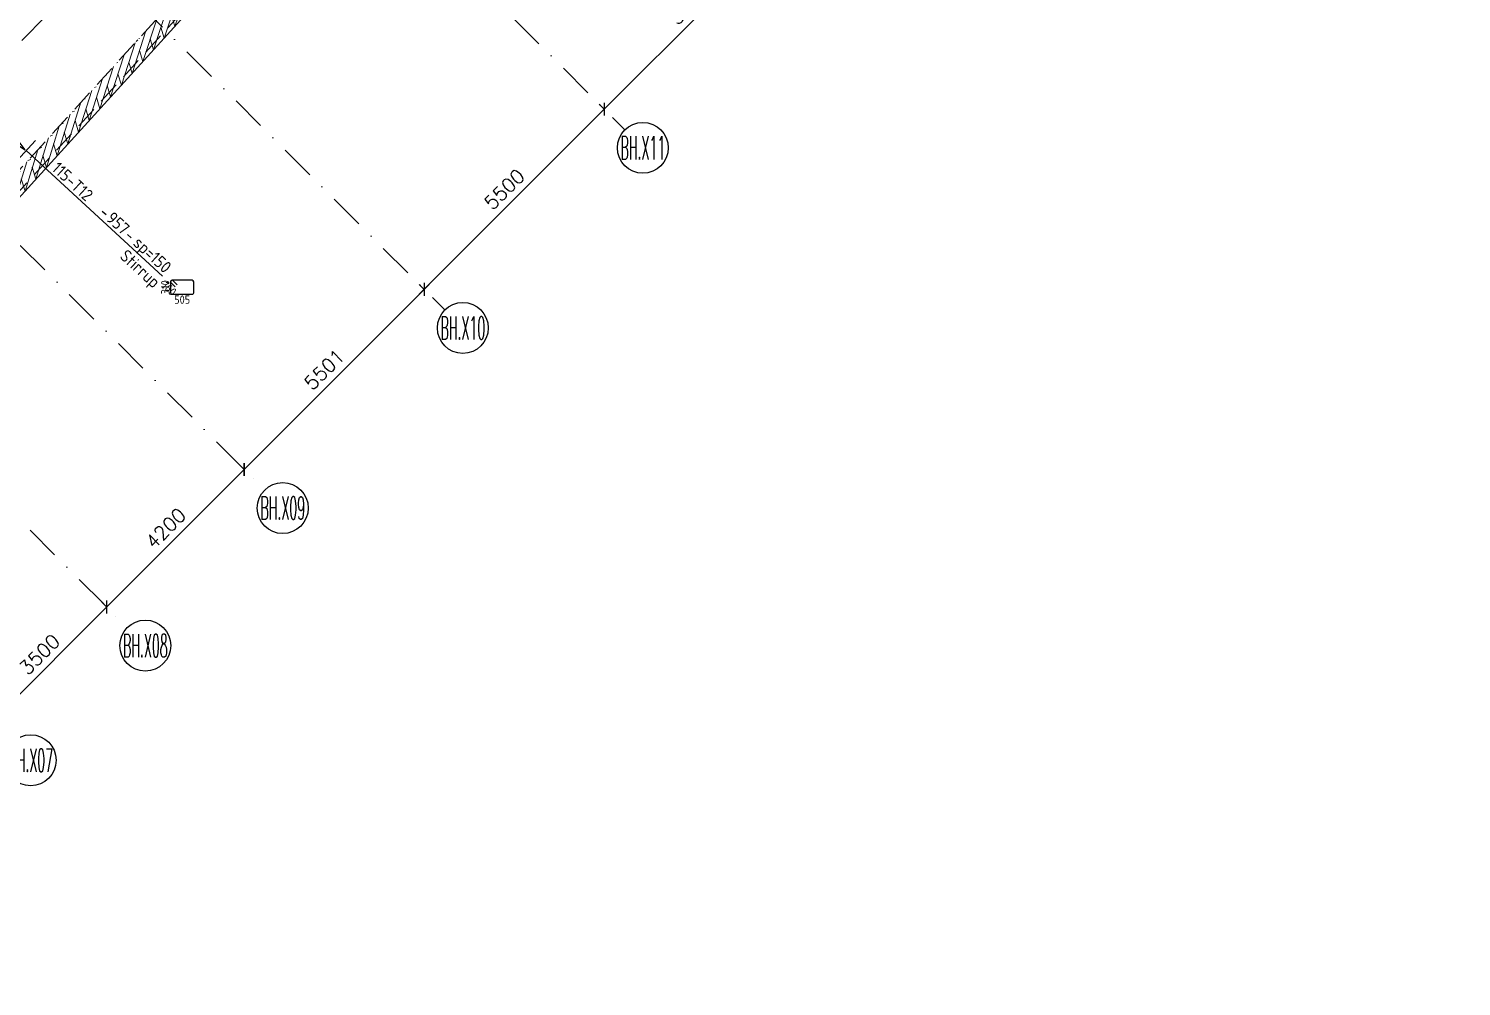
# Model space of a CAD drawing. Extents: x 660761725 to 1323371458, y 2734871439 to 5470067957.
# Drawn here: x 662215005 to 662245956, y 2735028254 to 2735048931 of the extents above; entities that cross this region are included whole.
import ezdxf
from ezdxf.enums import TextEntityAlignment as Align

# ---------------------------------------------------------------- set-up
doc = ezdxf.new("R2010")
doc.units = 0
for name, pattern in [('AXES', [1.95, 1.2, -0.25, 0.25, -0.25]), ('Hidden', [714.375, 476.25, -238.125]), ('sbp_axis_short', [10, 5, -2.5, 0, -2.5])]:
    doc.linetypes.add(name, pattern=pattern)
doc.layers.add('A-DETL', color=5, linetype='Continuous', lineweight=9, true_color=0x0000ff)
for name, color, linetype, lineweight in [('A-FLOR-PATT', 7, 'Continuous', 15), ('A-ROOF', 7, 'Continuous', 15), ('S-GRID', 7, 'Continuous', 9), ('S-GRID-IDEN', 7, 'Continuous', 13)]:
    doc.layers.add(name, color=color, linetype=linetype, lineweight=lineweight)
for name, color, linetype in [('S-AXIS', 20, 'AXES'), ('S-DIMO', 100, 'Continuous'), ('S-RDIMO', 8, 'Continuous'), ('S-RSYMB', 7, 'Continuous'), ('S-SIMPLETEXT', 7, 'Continuous')]:
    doc.layers.add(name, color=color, linetype=linetype)
doc.styles.add('ARMACAD', font='isocp.shx')
doc.styles.add('ROMANS', font='romans.shx')
doc.styles.add('ROMANT', font='romant')
doc.dimstyles.new('S-DIMO-100', dxfattribs={"dimscale": 100, "dimtxt": 3, "dimasz": 2, "dimexe": 1.5, "dimexo": 1.5, "dimgap": 1.5, "dimtad": 1, "dimdec": 0, "dimzin": 12, "dimdsep": 46, "dimtxsty": 'ROMANS', "dimblk": 'ARCHTICK', "dimcen": 0.09, "dimdle": 1.5, "dimclrd": 8, "dimclre": 8, "dimclrt": 4, "dimadec": 0, "dimazin": 3, "dimtfac": 1, "dimtdec": 0, "dimtix": 1, "dimtmove": 1, "dimatfit": 3, "dimfxl": 1, "dimtolj": 1, "dimtzin": 0, "dimarcsym": 0})
pattern_1 = [(74.99999999999999, (0, 0), (-153.3407249233896, 41.08752341002518), [])]

# ---------------------------------------------------------------- blocks, each defined once
blk = doc.blocks.new('_ARCHTICK')
at = {"color": 0, "linetype": 'ByBlock', "const_width": 0.15}
blk.add_lwpolyline([(-0.5, -0.5), (0.5, 0.5)], dxfattribs=at)
blk = doc.blocks.new('*D105')
at = {"layer": 'S-DIMO', "color": 8, "lineweight": -2, "transparency": 16777216}
for p, q in [((662674754.0790224, 2734543603.283851), (662670653.1521118, 2734539502.166811)), ((662674641.9498223, 2734543503.280735), (662674541.9469882, 2734543603.278934)), ((662670753.1495123, 2734539614.301164), (662670653.1471945, 2734539714.298845))]:
    blk.add_line(p, q, dxfattribs=at)
at = {"layer": 'S-DIMO', "color": 8, "lineweight": -2, "transparency": 16777216, "xscale": 200, "yscale": 200, "zscale": 200}
for p, rotation in [((662674648.0154641, 2734543497.215375), 45.00132815847456), ((662670759.2156703, 2734539608.235287), 225.0013281584746)]:
    blk.add_blockref('_ARCHTICK', p, dxfattribs=dict(at, rotation=rotation))
at = {"layer": 'S-DIMO', "color": 4, "transparency": 16777216, "insert": (662672491.478615, 2734541764.852448), "char_height": 300, "width": 199.5440968434552, "attachment_point": 5, "rotation": 45.00132815847457, "style": 'ROMANS'}
blk.add_mtext('\\A1;5500', dxfattribs=at)
blk = doc.blocks.new('*D106')
at = {"layer": 'S-DIMO', "color": 8, "lineweight": -2, "transparency": 16777216}
for p, q in [((662670865.278712, 2734539714.304279), (662666763.37868, 2734535612.214072)), ((662670753.1495123, 2734539614.301164), (662670653.146678, 2734539714.299362)), ((662666863.2801453, 2734535724.444356), (662666763.3737628, 2734535824.346107))]:
    blk.add_line(p, q, dxfattribs=at)
at = {"layer": 'S-DIMO', "color": 8, "lineweight": -2, "transparency": 16777216, "xscale": 200, "yscale": 200, "zscale": 200}
for p, rotation in [((662670759.2151537, 2734539608.235803), 45.00132815847456), ((662666869.4422386, 2734535718.282548), 225.0013281584746)]:
    blk.add_blockref('_ARCHTICK', p, dxfattribs=dict(at, rotation=rotation))
at = {"layer": 'S-DIMO', "color": 4, "transparency": 16777216, "insert": (662668602.1917437, 2734537875.386292), "char_height": 300, "width": 199.5440968434552, "attachment_point": 5, "rotation": 45.00132815847457, "style": 'ROMANS'}
blk.add_mtext('\\A1;5501', dxfattribs=at)
blk = doc.blocks.new('*D107')
at = {"layer": 'S-DIMO', "color": 8, "lineweight": -2, "transparency": 16777216}
for p, q in [((662666975.5054024, 2734535824.351418), (662663793.5986494, 2734532642.297144)), ((662666863.2801453, 2734535724.444356), (662666763.3733683, 2734535824.346501)), ((662663893.431664, 2734532754.595875), (662663793.5937319, 2734532854.429178))]:
    blk.add_line(p, q, dxfattribs=at)
at = {"layer": 'S-DIMO', "color": 8, "lineweight": -2, "transparency": 16777216, "xscale": 200, "yscale": 200, "zscale": 200}
for p, rotation in [((662666869.4418441, 2734535718.282943), 45.00132815847456), ((662663899.6622077, 2734532748.36562), 225.0013281584746)]:
    blk.add_blockref('_ARCHTICK', p, dxfattribs=dict(at, rotation=rotation))
at = {"layer": 'S-DIMO', "color": 4, "transparency": 16777216, "insert": (662665172.4150739, 2734534445.451398), "char_height": 300, "width": 199.5440968434552, "attachment_point": 5, "rotation": 45.00132815847457, "style": 'ROMANS'}
blk.add_mtext('\\A1;4200', dxfattribs=at)
blk = doc.blocks.new('*D108')
at = {"layer": 'S-DIMO', "color": 8, "lineweight": -2, "transparency": 16777216}
for p, q in [((662664005.7254373, 2734532854.434425), (662661318.7819568, 2734530167.366371)), ((662663893.431664, 2734532754.595875), (662663793.5934029, 2734532854.429507)), ((662661418.55793, 2734530279.72214), (662661318.7770395, 2734530379.498405))]:
    blk.add_line(p, q, dxfattribs=at)
at = {"layer": 'S-DIMO', "color": 8, "lineweight": -2, "transparency": 16777216, "xscale": 200, "yscale": 200, "zscale": 200}
for p, rotation in [((662663899.6618787, 2734532748.365949), 45.00132815847456), ((662661424.8455154, 2734530273.434847), 225.0013281584746)]:
    blk.add_blockref('_ARCHTICK', p, dxfattribs=dict(at, rotation=rotation))
at = {"layer": 'S-DIMO', "color": 4, "transparency": 16777216, "insert": (662662450.1167449, 2734531723.027515), "char_height": 300, "width": 199.5440968434552, "attachment_point": 5, "rotation": 45.00132815847457, "style": 'ROMANS'}
blk.add_mtext('\\A1;3500', dxfattribs=at)
blk = doc.blocks.new('*D127')
at = {"layer": 'S-DIMO', "color": 8, "lineweight": -2, "transparency": 16777216}
for p, q in [((662678854.723641, 2734547703.922133), (662674542.0217499, 2734543391.221697)), ((662678742.590898, 2734547603.922844), (662678642.5916067, 2734547703.92217)), ((662674642.6979969, 2734543502.677485), (662674542.0217856, 2734543603.353731))]:
    blk.add_line(p, q, dxfattribs=at)
at = {"layer": 'S-DIMO', "color": 8, "lineweight": -2, "transparency": 16777216, "xscale": 200, "yscale": 200, "zscale": 200}
for p, rotation in [((662678748.657606, 2734547597.856134), 44.99999034024764), ((662674648.0877849, 2734543497.287696), 224.9999903402476)]:
    blk.add_blockref('_ARCHTICK', p, dxfattribs=dict(at, rotation=rotation))
at = {"layer": 'S-DIMO', "color": 4, "transparency": 16777216, "insert": (662676486.2406967, 2734545759.703985), "char_height": 300, "width": 199.5440968434552, "attachment_point": 5, "rotation": 44.999990340247656, "style": 'ROMANS'}
blk.add_mtext('\\A1;5799', dxfattribs=at)
blk = doc.blocks.new('*U1142')
at = {"layer": 'S-AXIS', "color": 3, "linetype": 'Continuous'}
blk.add_circle((0, 5.5), 5.5, dxfattribs=at)
at = {"layer": 'S-AXIS', "color": 3, "linetype": 'Continuous', "ltscale": 0.5, "style": 'ROMANT', "width": 0.4, "flags": 8}
blk.add_attdef('A', text='', height=5, dxfattribs=at).set_placement((0, 5.5), align=Align.MIDDLE_CENTER)
blk = doc.blocks.new('I am… Atomic.')
at = {"layer": 'A-FLOR-PATT', "transparency": 33554600}
h = blk.add_hatch(dxfattribs=at)
h.set_pattern_fill('ANSI31', color=8, scale=50, angle=30, style=0)
h.set_pattern_definition(pattern_1)
edge = h.paths.add_edge_path()
edge.add_line((662389967.6433319, 2734579123.010657), (662390007.8012236, 2734579503.468677))
edge.add_line((662342114.705975, 2734544592.546931), (662390007.8012234, 2734579503.468677))
edge.add_line((662363195.8073889, 2734559608.047176), (662389967.7690635, 2734579123.040917))
edge.add_line((662362417.6524743, 2734559040.823584), (662363719.8899552, 2734559990.06879))
edge.add_line((662346720.4841449, 2734547598.623516), (662362783.6519626, 2734559307.613063))
edge.add_line((662345821.5310795, 2734546943.346041), (662347578.010761, 2734548223.703842))
edge.add_line((662342292.6126368, 2734544370.997322), (662346307.4227723, 2734547297.529027))
edge.add_line((662325865.2845687, 2734528370.671522), (662342114.6925843, 2734544592.5523))
edge.add_line((662340490.7204528, 2734542572.157625), (662342149.9785906, 2734544228.604904))
edge.add_line((662339422.0417168, 2734541505.28928), (662341320.3495216, 2734543400.381265))
edge.add_line((662336597.6306283, 2734538685.662872), (662340136.8031961, 2734542218.839921))
edge.add_line((662332705.8949801, 2734534800.520002), (662336243.7133716, 2734538332.345168))
edge.add_line((662332253.0745114, 2734534348.466631), (662332782.9359009, 2734534877.430412))
edge.add_line((662326312.3910785, 2734528417.846987), (662332351.9776915, 2734534447.202265))
edge.add_line((662325865.2845687, 2734528370.671522), (662326312.3910785, 2734528417.846987))
h = blk.add_hatch(dxfattribs=at)
h.set_pattern_fill('ANSI31', color=8, scale=50, angle=30, style=0)
h.set_pattern_definition(pattern_1)
edge = h.paths.add_edge_path()
edge.add_line((662389967.6433319, 2734579123.010657), (662390007.8012236, 2734579503.468677))
edge.add_line((662390178.8400514, 2734578972.951882), (662393574.2351673, 2734576558.543434))
edge.add_line((662390389.9110394, 2734578822.862847), (662389967.7690635, 2734579123.040917))
edge.add_line((662401600.1085552, 2734571260.373601), (662390007.8012234, 2734579503.468677))
edge.add_line((662401045.2346829, 2734570742.112331), (662400996.5411683, 2734571280.666277))
edge.add_line((662400996.5411683, 2734571280.666277), (662391834.41239, 2734577795.702194))
edge.add_line((662401631.7932035, 2734570909.939), (662401600.1085552, 2734571260.373601))
edge.add_line((662398386.0115408, 2734568087.393885), (662401045.2346829, 2734570742.112331))
edge.add_line((662378065.801715, 2734545768.423274), (662383150.2610395, 2734551353.010825))
edge.add_line((662383150.2610395, 2734551353.010825), (662388234.7203641, 2734556937.598375))
edge.add_line((662388234.7203641, 2734556937.598375), (662393319.1796887, 2734562522.185926))
edge.add_line((662393319.1796887, 2734562522.185926), (662398403.6390133, 2734568106.773477))
edge.add_line((662377177.0145457, 2734544792.211362), (662378389.7704264, 2734546124.258873))
edge.add_line((662345219.5168241, 2734509691.243385), (662350637.7770958, 2734515642.46591))
edge.add_line((662350637.7770958, 2734515642.46591), (662356056.0373675, 2734521593.688435))
edge.add_line((662356056.0373675, 2734521593.688435), (662361474.2976393, 2734527544.91096))
edge.add_line((662361474.2976393, 2734527544.91096), (662366892.5579109, 2734533496.133485))
edge.add_line((662366892.5579109, 2734533496.133485), (662372310.8181826, 2734539447.35601))
edge.add_line((662372310.8181826, 2734539447.35601), (662377729.0784543, 2734545398.578536))
edge.add_line((662345267.5598451, 2734509156.384884), (662400082.3408674, 2734569362.972085))
edge.add_line((662401418.6805061, 2734570690.601139), (662400941.3227103, 2734570214.051982))
edge.add_line((662400082.3408674, 2734569362.972085), (662401631.7932035, 2734570909.939))
h = blk.add_hatch(dxfattribs=at)
h.set_pattern_fill('ANSI31', color=8, scale=50, angle=30, style=0)
h.set_pattern_definition(pattern_1)
edge = h.paths.add_edge_path()
edge.add_line((662345468.2720397, 2734510142.524049), (662345661.1307589, 2734509588.669044))
edge.add_line((662345219.5168241, 2734509691.243385), (662350637.7770958, 2734515642.46591))
edge.add_line((662350637.7770958, 2734515642.46591), (662356056.0373675, 2734521593.688435))
edge.add_line((662356056.0373675, 2734521593.688435), (662361474.2976393, 2734527544.91096))
edge.add_line((662361474.2976393, 2734527544.91096), (662366892.5579109, 2734533496.133485))
edge.add_line((662366892.5579109, 2734533496.133485), (662372310.8181826, 2734539447.35601))
edge.add_line((662372310.8181826, 2734539447.35601), (662377729.0784543, 2734545398.578536))
edge.add_line((662345267.5598451, 2734509156.384884), (662400082.3408674, 2734569362.972085))
at = {"layer": 'A-DETL', "color": 8, "linetype": 'Hidden', "lineweight": 9}
blk.add_line((662399013.4511831, 2734568320.204953), (662345232.817815, 2734509249.488402), dxfattribs=at)
at = {"layer": 'A-DETL', "color": 8, "linetype": 'Hidden', "lineweight": 9, "flags": 128}
blk.add_lwpolyline([(662345219.5168241, 2734509691.243385), (662350637.7770958, 2734515642.46591), (662356056.0373675, 2734521593.688435), (662361474.2976393, 2734527544.91096), (662366892.5579109, 2734533496.133485), (662372310.8181826, 2734539447.35601), (662377729.0784543, 2734545398.578536)], dxfattribs=at)
at = {"layer": 'A-ROOF', "color": 8, "lineweight": 13}
blk.add_line((662345267.5598451, 2734509156.384884), (662400082.3408674, 2734569362.972085), dxfattribs=at)
blk = doc.blocks.new('CADF_02')
at = {"color": 0}
blk.add_lwpolyline([(0, 0), (2.5, -0.4166666679084301), (2.5, 0.4166666679084301)], close=True, dxfattribs=at)
blk = doc.blocks.new('cadf_03')
at = {"color": 8}
blk.add_lwpolyline([(-3.725290298461914e-09, 2.99999999627471), (3.725290298461914e-09, -3.000000007450581)], dxfattribs=at)
blk.add_blockref('CADF_02', (0.2513523101806641, 0), dxfattribs=at)
blk = doc.blocks.new('cadf_10')
at = {"color": 1}
for p, q in [((-4.158496580606208, 1.201089783226742), (-5.644468778018359, 1.201089783226742)), ((4.158496580606207, 1.201089783226742), (5.644468778018359, 1.201089783226742))]:
    blk.add_line(p, q, dxfattribs=at)
at = {"style": 'ARMACAD'}
for tag, p in [('$COM1', (-10.93526643674234, 2.542619974829577)), ('$COM2', (-9.757982686735758, -5.302973364669228))]:
    blk.add_attdef(tag, text='', height=3.5, dxfattribs=at).set_placement(p, align=Align.BOTTOM_RIGHT)
at = {"color": 1, "style": 'ARMACAD'}
blk.add_attdef('$NUM', text='', height=3.5, dxfattribs=at).set_placement((0, 0), align=Align.CENTER)
blk = doc.blocks.new('*U1025', base_point=(662219200.0226785, 2735042498.987835))
at = {"layer": 'S-RSYMB'}
blk.add_lwpolyline([(662219061.35333, 2735042554.26666), (662218974.9320478, 2735042640.687943, 0.6681786379192989), (662218919.294866, 2735042617.642268), (662218919.294793, 2735042380.332946, 0.4142135623730951), (662218951.8862995, 2735042347.74144), (662219386.7032133, 2735042347.741897, 0.4142135623730951), (662219419.2947198, 2735042380.333403), (662219419.2947929, 2735042617.642724, 0.4142135623730951), (662219386.7032864, 2735042650.234231), (662218951.8863724, 2735042650.233774, 0.6681786379192989), (662218928.8406972, 2735042594.596592), (662219015.2619793, 2735042508.17531)], format="xyb", dxfattribs=at)
at = {"layer": 'S-RSYMB', "style": 'ARMACAD'}
for tag, rotation, p in [('D0', 89.99998238239519, (662218804.2948295, 2735042498.987642)), ('D2', 315, (662218890.7340585, 2735042470.068672)), ('D1', 6.021856123177558e-05, (662219169.2948773, 2735042232.741668))]:
    blk.add_attdef(tag, text='', height=180, rotation=rotation, dxfattribs=at).set_placement(p, align=Align.MIDDLE_CENTER)
blk = doc.blocks.new('I am… All Range.')
at = {"layer": 'S-GRID', "color": 8, "linetype": 'sbp_axis_short', "lineweight": 13, "ltscale": 150}
for p, q in [((662627061.1529542, 2734509978.252891), (662693164.7237693, 2734576081.823706)), ((662652549.4973798, 2734565594.860479), (662675093.4908426, 2734543051.956323)), ((662638694.7375193, 2734563892.988339), (662667314.0845935, 2734535273.641264)), ((662648660.6112016, 2734561705.974301), (662671204.6017749, 2734539163.067255)), ((662635724.8890384, 2734560923.139858), (662664344.2237372, 2734532303.805159))]:
    blk.add_line(p, q, dxfattribs=at)
at = {"layer": 'S-GRID-IDEN', "color": 9}
ref = blk.add_blockref('*U1142', (662675482.4074033, 2734542113.055425), dxfattribs=dict(at, xscale=100.0000000000075, yscale=100, zscale=100.0000000000028, rotation=359.9999999381469))
ref.add_attrib('A', 'BH.X11', dxfattribs={"layer": 'S-AXIS', "color": 3, "linetype": 'Continuous', "ltscale": 0.5, "height": 499.9999999999999, "rotation": 359.9999999381469, "style": 'ROMANT', "width": 0.4000000000000299}).set_placement((662675482.407404, 2734542663.055425), align=Align.MIDDLE_CENTER)
ref = blk.add_blockref('*U1142', (662671593.5183631, 2734538224.166385), dxfattribs=dict(at, xscale=100.0000000000075, yscale=100, zscale=100.0000000000028, rotation=359.9999999381469))
ref.add_attrib('A', 'BH.X10', dxfattribs={"layer": 'S-AXIS', "color": 3, "linetype": 'Continuous', "ltscale": 0.5, "height": 499.9999999999999, "rotation": 359.9999999381469, "style": 'ROMANT', "width": 0.4000000000000299}).set_placement((662671593.5183637, 2734538774.166384), align=Align.MIDDLE_CENTER)
ref = blk.add_blockref('*U1142', (662667703.0011817, 2734534334.740394), dxfattribs=dict(at, xscale=100.0000000000075, yscale=100, zscale=100.0000000000028, rotation=359.9999999381469))
ref.add_attrib('A', 'BH.X09', dxfattribs={"layer": 'S-AXIS', "color": 3, "linetype": 'Continuous', "ltscale": 0.5, "height": 499.9999999999999, "rotation": 359.9999999381469, "style": 'ROMANT', "width": 0.4000000000000299}).set_placement((662667703.0011823, 2734534884.740393), align=Align.MIDDLE_CENTER)
ref = blk.add_blockref('*U1142', (662664733.1403254, 2734531364.904288), dxfattribs=dict(at, xscale=100.0000000000075, yscale=100, zscale=100.0000000000028, rotation=359.9999999381469))
ref.add_attrib('A', 'BH.X08', dxfattribs={"layer": 'S-AXIS', "color": 3, "linetype": 'Continuous', "ltscale": 0.5, "height": 499.9999999999999, "rotation": 359.9999999381469, "style": 'ROMANT', "width": 0.4000000000000299}).set_placement((662664733.140326, 2734531914.904288), align=Align.MIDDLE_CENTER)
ref = blk.add_blockref('*U1142', (662662258.4136744, 2734528889.883471), dxfattribs=dict(at, xscale=100.0000000000075, yscale=100, zscale=100.0000000000028, rotation=359.9999999381469))
ref.add_attrib('A', 'BH.X07', dxfattribs={"layer": 'S-AXIS', "color": 3, "linetype": 'Continuous', "ltscale": 0.5, "height": 499.9999999999999, "rotation": 359.9999999381469, "style": 'ROMANT', "width": 0.4000000000000299}).set_placement((662662258.413675, 2734529439.883471), align=Align.MIDDLE_CENTER)
at = {"layer": 'S-DIMO', "color": 3}
for base, p1, p2, angle, picture, middle in [((662674648.0877849, 2734543497.287696), (662678848.6568973, 2734547497.856809), (662674748.7639962, 2734543396.611451), 44.99999034024766, '*D127', (662676486.2406967, 2734545759.703985)), ((662670759.2156703, 2734539608.235287), (662674748.018298, 2734543397.217177), (662670859.2179883, 2734539508.237605), 45.00132815847456, '*D105', (662672491.478615, 2734541764.852448)), ((662666869.4422386, 2734535718.282548), (662670859.2179883, 2734539508.237605), (662666969.3486209, 2734535618.380797), 45.00132815847456, '*D106', (662668602.1917437, 2734537875.386292)), ((662663899.6622077, 2734532748.36562), (662666969.3486209, 2734535618.380797), (662663999.5001398, 2734532648.532316), 45.00132815847456, '*D107', (662665172.4150739, 2734534445.451398)), ((662661424.8455154, 2734530273.434847), (662663999.5001398, 2734532648.532316), (662661524.6264057, 2734530173.658582), 45.00132815847456, '*D108', (662662450.1167449, 2734531723.027515))]:
    dim = blk.add_linear_dim(base=base, p1=p1, p2=p2, angle=angle, dimstyle='S-DIMO-100', dxfattribs=at)
    dim.commit()
    dim.dimension.update_dxf_attribs({"geometry": picture, "text_midpoint": middle})

msp = doc.modelspace()

# ---------------------------------------------------------------- linework, layer by layer
at = {"layer": 'S-RDIMO'}
msp.add_lwpolyline([(662214949.3269765, 2735046297.742599), (662217899.5933174, 2735043590.503513)], dxfattribs=at)

# ---------------------------------------------------------------- block references
at = {"layer": 'S-AXIS'}
for name, p in [('I am… All Range.', (-447209.0655677319, 503695.4297404289)), ('I am… Atomic.', (-159998.4460368156, 503695.4297404289))]:
    msp.add_blockref(name, p, dxfattribs=at)
at = {"layer": 'S-RDIMO', "xscale": 100, "yscale": 100, "zscale": 100, "rotation": 137.4597202601289}
msp.add_blockref('cadf_03', (662214949.3269765, 2735046297.742599), dxfattribs=at)
at = {"layer": 'S-RSYMB'}
msp.add_blockref('*U1025', (662218351.9454888, 2735043347.634562, 1e-08), dxfattribs=at).add_auto_attribs({'D0': '310', 'D1': '505', 'D2': '160'})
at = {"layer": 'S-SIMPLETEXT'}
ref = msp.add_blockref('cadf_10', (662216846.9258102, 2735044632.801288), dxfattribs=dict(at, xscale=75.00000000786065, yscale=75, zscale=75, rotation=317.4597202550518))
ref.add_attrib('$NUM', '957', dxfattribs={"color": 1, "height": 262.5, "rotation": 317.4597207057919, "style": 'ARMACAD', "flags": 2}).set_placement((662216846.9258102, 2735044632.801288), align=Align.CENTER)
ref.add_attrib('$COM1', '115-T12         sp=150', dxfattribs={"height": 262.5, "rotation": 317.4597207057919, "style": 'ARMACAD', "flags": 2}).set_placement((662217937.6244124, 2735043631.948637), align=Align.RIGHT)

# ---------------------------------------------------------------- texts
at = {"layer": 'S-SIMPLETEXT', "style": 'ARMACAD'}
msp.add_text('Stirrup', height=262.4999999999999, rotation=317.6520969872311, dxfattribs=at).set_placement((662217698.8732501, 2735043310.541088), align=Align.RIGHT)

doc.saveas('drawing.dxf')
